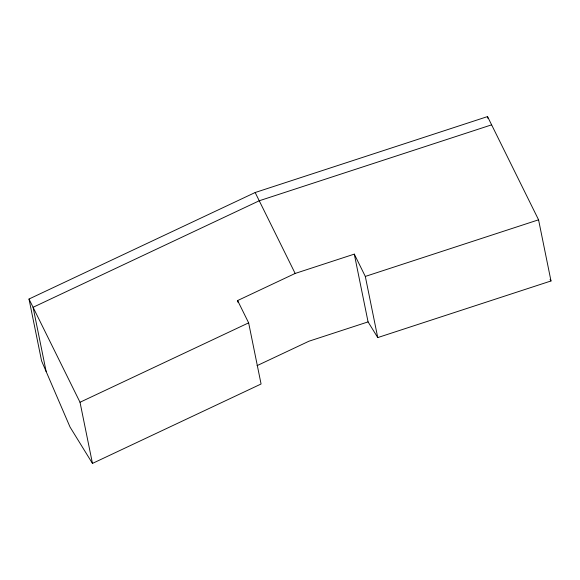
<?xml version="1.0" encoding="UTF-8"?>
<svg xmlns="http://www.w3.org/2000/svg" width="580" height="580" viewBox="0 0 580 580"><rect width="100%" height="100%" fill="white"/><g stroke="black" fill="none" stroke-linecap="round" stroke-linejoin="round"><path stroke-width="0.87" d="M237.619 300.556L248.639 322.85L261.072 384.003L92.459 463.413L70.057 427.09L41.593 360.949L29 299.026L255.164 192.517L487.541 116.587L538.566 219.813L551 280.974L377.747 337.582L368.068 321.893L354.293 254.127L295.162 273.448L237.619 300.556L237.974 302.31M92.459 463.413L80.018 402.259L248.639 322.85M257.07 365.639L308.944 341.214L368.068 321.893M491.623 124.845L259.245 200.774L33.082 307.291L46.146 371.534M354.293 254.127L365.313 276.428L538.566 219.813M550.065 279.458L551 280.974M255.164 192.517L295.162 273.448M29 299.026L80.018 402.259M487.541 116.587L487.903 118.356M365.313 276.428L377.747 337.582"/></g></svg>
